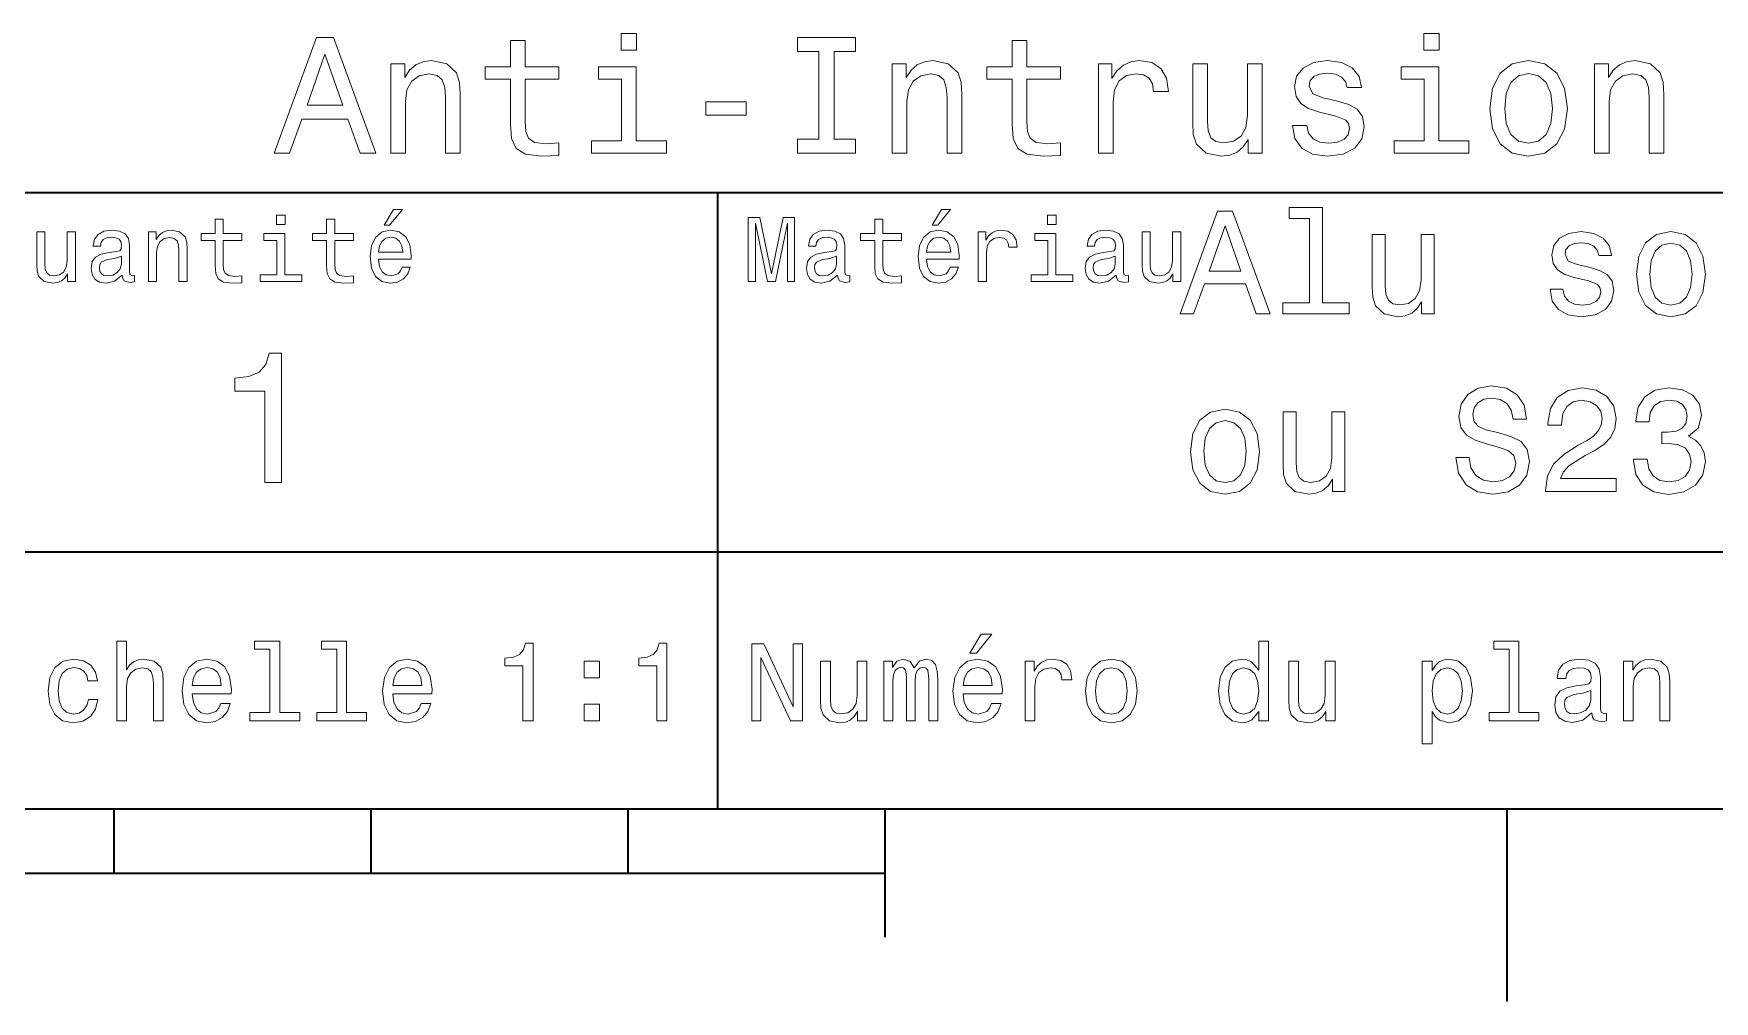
# Model space of a CAD drawing. Extents: x 0 to 297, y 0 to 210.
# Drawn here: x 165.4 to 230.8, y 2.5 to 40.2 of the extents above; entities that cross this region are included whole.
import ezdxf

# ---------------------------------------------------------------- set-up
doc = ezdxf.new("R2010")
doc.units = 0

msp = doc.modelspace()

# ---------------------------------------------------------------- linework, layer by layer
at = {"color": 7, "lineweight": 35}
for p, q in [((162, 34), (287, 34)), ((162, 20), (287, 20)), ((10, 10), (287, 10)), ((97, 10), (287, 10)), ((98.5, 7.5), (198.5, 7.5))]:
    msp.add_line(p, q, dxfattribs=at)
at = {"color": 7, "lineweight": 35, "ltscale": 0.35}
msp.add_line((192, 20), (192, 34), dxfattribs=at)
at = {"color": 7, "lineweight": 35, "ltscale": 0.25}
msp.add_line((192, 10), (192, 20), dxfattribs=at)
at = {"color": 7, "lineweight": 35, "ltscale": 0.0625}
for p, q in [((168.5, 10), (168.5, 7.5)), ((178.5, 10), (178.5, 7.5)), ((188.5, 10), (188.5, 7.5))]:
    msp.add_line(p, q, dxfattribs=at)
at = {"color": 7, "lineweight": 35, "ltscale": 0.125}
msp.add_line((198.5, 10), (198.5, 5), dxfattribs=at)
at = {"color": 7, "lineweight": 35, "ltscale": 0.1875}
msp.add_line((222.699997, 10), (222.699997, 2.5), dxfattribs=at)
at = {"color": 7, "lineweight": 13}
for points in [[(174.735596, 35.530258), (175.332138, 35.530258), (175.805481, 36.853024), (177.601593, 36.853024), (178.074936, 35.530258), (178.684448, 35.530258), (177.037476, 40.036743), (176.376083, 40.036743)], [(183.936615, 38.409222), (183.936615, 36.664986), (183.97551, 36.100864), (184.157074, 35.711815), (184.520187, 35.484871), (185.136169, 35.407059), (185.810532, 35.43948), (185.810532, 35.932274), (185.317734, 35.893372), (184.870331, 35.945244), (184.630417, 36.107349), (184.526672, 36.379681), (184.507217, 36.762245), (184.507217, 38.409222), (185.810532, 38.409222), (185.810532, 38.895531), (184.507217, 38.895531), (184.507217, 39.913544), (183.936615, 39.913544), (183.936615, 38.895531), (182.951019, 38.895531), (182.951019, 38.409222)], [(188.838623, 40.185879), (188.235596, 40.185879), (188.235596, 39.537464), (188.838623, 39.537464)], [(195.925797, 36.074928), (195.095825, 36.074928), (195.095825, 35.530258), (197.35231, 35.530258), (197.35231, 36.074928), (196.522339, 36.074928), (196.522339, 39.485588), (197.35231, 39.485588), (197.35231, 40.030258), (195.095825, 40.030258), (195.095825, 39.485588), (195.925797, 39.485588)], [(203.453903, 38.409222), (203.453903, 36.664986), (203.492798, 36.100864), (203.674362, 35.711815), (204.037476, 35.484871), (204.653473, 35.407059), (205.32782, 35.43948), (205.32782, 35.932274), (204.835022, 35.893372), (204.387619, 35.945244), (204.147705, 36.107349), (204.043961, 36.379681), (204.024506, 36.762245), (204.024506, 38.409222), (205.32782, 38.409222), (205.32782, 38.895531), (204.024506, 38.895531), (204.024506, 39.913544), (203.453903, 39.913544), (203.453903, 38.895531), (202.468307, 38.895531), (202.468307, 38.409222)], [(220.066284, 40.185879), (219.463257, 40.185879), (219.463257, 39.537464), (220.066284, 39.537464)], [(176.01297, 37.404179), (176.706787, 39.388329), (177.400589, 37.404179)], [(179.268021, 35.530258), (179.838623, 35.530258), (179.838623, 37.540344), (179.896988, 38.000721), (180.085022, 38.337894), (180.376816, 38.545387), (180.765854, 38.623199), (181.077103, 38.558357), (181.271622, 38.383286), (181.368881, 38.091499), (181.401306, 37.70245), (181.401306, 35.530258), (181.971909, 35.530258), (181.971909, 37.819164), (181.945969, 38.279537), (181.829254, 38.662102), (181.446686, 39.012245), (180.850159, 39.135445), (180.519455, 39.090057), (180.240646, 38.966858), (180.000732, 38.759365), (179.812683, 38.480545), (179.812683, 39.012245), (179.268021, 39.012245)], [(188.819168, 36.010086), (188.819168, 38.895531), (187.35376, 38.895531), (187.35376, 38.409222), (188.248566, 38.409222), (188.248566, 36.010086), (187.081421, 36.010086), (187.081421, 35.530258), (189.999283, 35.530258), (189.999283, 36.010086)], [(198.785309, 35.530258), (199.355911, 35.530258), (199.355911, 37.540344), (199.414276, 38.000721), (199.60231, 38.337894), (199.894104, 38.545387), (200.283142, 38.623199), (200.594391, 38.558357), (200.78891, 38.383286), (200.886169, 38.091499), (200.918594, 37.70245), (200.918594, 35.530258), (201.489197, 35.530258), (201.489197, 37.819164), (201.463257, 38.279537), (201.346558, 38.662102), (200.963989, 39.012245), (200.367447, 39.135445), (200.036743, 39.090057), (199.757935, 38.966858), (199.518021, 38.759365), (199.329987, 38.480545), (199.329987, 39.012245), (198.785309, 39.012245)], [(206.806198, 35.530258), (207.376801, 35.530258), (207.376801, 37.520893), (207.435165, 38.000721), (207.610229, 38.344379), (207.895538, 38.551872), (208.278107, 38.623199), (208.563416, 38.577808), (208.77739, 38.448124), (208.907074, 38.227665), (208.952454, 37.929394), (209.529541, 37.929394), (209.451736, 38.454609), (209.237762, 38.830692), (208.881134, 39.057636), (208.394821, 39.135445), (208.064133, 39.083572), (207.778824, 38.953888), (207.52594, 38.733429), (207.324936, 38.435158), (207.324936, 39.012245), (206.806198, 39.012245)], [(213.180115, 39.012245), (212.609512, 39.012245), (212.609512, 37.002159), (212.544678, 36.535301), (212.356628, 36.198124), (212.06485, 35.990631), (211.682281, 35.925793), (211.377533, 35.977665), (211.182999, 36.133286), (211.072769, 36.399136), (211.046844, 36.775215), (211.046844, 39.012245), (210.476227, 39.012245), (210.476227, 36.723343), (210.495682, 36.262966), (210.618881, 35.880402), (210.994965, 35.530258), (211.597992, 35.407059), (211.922195, 35.45245), (212.201019, 35.569164), (212.440933, 35.770172), (212.635452, 36.061958), (212.635452, 35.530258), (213.180115, 35.530258)], [(216.104477, 37.559795), (215.553314, 37.68948), (215.144821, 37.838615), (215.008652, 38.143372), (215.047562, 38.357346), (215.183716, 38.512966), (215.404175, 38.610229), (215.721909, 38.649136), (216.026657, 38.610229), (216.266571, 38.493515), (216.422195, 38.318443), (216.48703, 38.085014), (217.044678, 38.085014), (217.044678, 38.09798), (216.947418, 38.519451), (216.681564, 38.850143), (216.266571, 39.057636), (215.721909, 39.135445), (215.170746, 39.057636), (214.768738, 38.843658), (214.515854, 38.525936), (214.438049, 38.123917), (214.496399, 37.734871), (214.677963, 37.462536), (214.976227, 37.268009), (215.410675, 37.131844), (216.046112, 36.976223), (216.435165, 36.814121), (216.53891, 36.684437), (216.57782, 36.489914), (216.519455, 36.25), (216.363831, 36.068443), (216.110962, 35.951729), (215.773773, 35.912823), (215.417145, 35.951729), (215.157791, 36.087894), (214.982712, 36.308357), (214.911392, 36.61311), (214.360229, 36.61311), (214.451019, 36.094379), (214.716858, 35.7183), (215.138336, 35.491352), (215.721909, 35.407059), (216.331421, 35.491352), (216.778824, 35.7183), (217.051163, 36.081409), (217.148422, 36.554752), (217.077087, 36.963257), (216.876083, 37.242073), (216.545395, 37.42363)], [(220.046844, 36.010086), (220.046844, 38.895531), (218.581421, 38.895531), (218.581421, 38.409222), (219.476227, 38.409222), (219.476227, 36.010086), (218.309082, 36.010086), (218.309082, 35.530258), (221.226959, 35.530258), (221.226959, 36.010086)], [(222.037476, 37.268009), (222.14122, 36.476944), (222.439484, 35.893372), (222.912827, 35.530258), (223.548279, 35.407059), (224.177246, 35.530258), (224.650574, 35.886887), (224.948853, 36.470459), (225.059082, 37.268009), (224.948853, 38.059078), (224.650574, 38.649136), (224.177246, 39.005764), (223.548279, 39.135445), (222.912827, 39.005764), (222.439484, 38.642651), (222.14122, 38.059078)], [(222.621033, 37.274494), (222.679398, 37.858067), (222.860962, 38.279537), (223.15274, 38.538902), (223.548279, 38.629681), (223.937317, 38.538902), (224.229111, 38.286022), (224.410675, 37.858067), (224.47551, 37.274494), (224.410675, 36.684437), (224.229111, 36.256481), (223.937317, 35.997116), (223.548279, 35.912823), (223.15274, 35.997116), (222.860962, 36.256481), (222.679398, 36.684437)], [(226.109512, 35.530258), (226.680115, 35.530258), (226.680115, 37.540344), (226.73848, 38.000721), (226.926514, 38.337894), (227.218307, 38.545387), (227.607361, 38.623199), (227.918594, 38.558357), (228.113113, 38.383286), (228.210373, 38.091499), (228.242798, 37.70245), (228.242798, 35.530258), (228.8134, 35.530258), (228.8134, 37.819164), (228.787476, 38.279537), (228.670746, 38.662102), (228.288193, 39.012245), (227.69165, 39.135445), (227.360962, 39.090057), (227.082138, 38.966858), (226.842224, 38.759365), (226.654175, 38.480545), (226.654175, 39.012245), (226.109512, 39.012245)], [(191.536026, 37.015129), (193.105194, 37.015129), (193.105194, 37.527378), (191.536026, 37.527378)], [(215.020172, 32.982708), (215.020172, 29.697407), (213.976944, 29.697407), (213.976944, 29.270893), (216.564835, 29.270893), (216.564835, 29.697407), (215.527374, 29.697407), (215.527374, 33.409222), (214.224777, 33.409222), (214.224777, 32.982708)], [(172.438034, 32.130402), (172.438034, 31.161383), (172.459656, 30.847982), (172.560516, 30.631844), (172.762253, 30.505762), (173.104462, 30.462536), (173.479111, 30.480547), (173.479111, 30.754322), (173.205338, 30.732708), (172.956772, 30.761526), (172.823486, 30.851583), (172.765854, 31.002882), (172.755035, 31.215418), (172.755035, 32.130402), (173.479111, 32.130402), (173.479111, 32.400574), (172.755035, 32.400574), (172.755035, 32.966137), (172.438034, 32.966137), (172.438034, 32.400574), (171.890488, 32.400574), (171.890488, 32.130402)], [(175.161377, 33.117435), (174.82637, 33.117435), (174.82637, 32.757202), (175.161377, 32.757202)], [(176.775223, 32.130402), (176.775223, 31.161383), (176.796829, 30.847982), (176.89769, 30.631844), (177.099426, 30.505762), (177.44165, 30.462536), (177.816284, 30.480547), (177.816284, 30.754322), (177.542511, 30.732708), (177.293945, 30.761526), (177.16066, 30.851583), (177.103027, 31.002882), (177.092224, 31.215418), (177.092224, 32.130402), (177.816284, 32.130402), (177.816284, 32.400574), (177.092224, 32.400574), (177.092224, 32.966137), (176.775223, 32.966137), (176.775223, 32.400574), (176.227661, 32.400574), (176.227661, 32.130402)], [(179.015854, 32.728386), (179.228394, 32.728386), (179.729111, 33.340778), (179.376083, 33.340778)], [(193.183716, 30.530979), (193.46109, 30.530979), (193.46109, 32.80043), (193.929398, 30.530979), (194.239197, 30.530979), (194.703888, 32.80043), (194.703888, 30.530979), (194.984863, 30.530979), (194.984863, 33.030979), (194.545395, 33.030979), (194.08429, 30.826368), (193.626801, 33.030979), (193.183716, 33.030979)], [(198.100861, 32.130402), (198.100861, 31.161383), (198.122482, 30.847982), (198.223343, 30.631844), (198.425079, 30.505762), (198.767288, 30.462536), (199.141937, 30.480547), (199.141937, 30.754322), (198.868149, 30.732708), (198.619598, 30.761526), (198.486313, 30.851583), (198.42868, 31.002882), (198.417862, 31.215418), (198.417862, 32.130402), (199.141937, 32.130402), (199.141937, 32.400574), (198.417862, 32.400574), (198.417862, 32.966137), (198.100861, 32.966137), (198.100861, 32.400574), (197.553314, 32.400574), (197.553314, 32.130402)], [(200.341492, 32.728386), (200.554031, 32.728386), (201.054749, 33.340778), (200.701736, 33.340778)], [(205.161377, 33.117435), (204.82637, 33.117435), (204.82637, 32.757202), (205.161377, 32.757202)], [(209.982712, 29.270893), (210.51297, 29.270893), (210.933716, 30.446686), (212.530258, 30.446686), (212.951004, 29.270893), (213.492798, 29.270893), (212.028824, 33.276657), (211.440918, 33.276657)], [(166.998566, 32.465416), (166.681549, 32.465416), (166.681549, 31.348703), (166.645538, 31.089336), (166.541061, 30.902016), (166.378967, 30.786743), (166.166428, 30.750719), (165.997116, 30.779539), (165.889053, 30.865993), (165.827805, 31.013687), (165.8134, 31.222622), (165.8134, 32.465416), (165.496399, 32.465416), (165.496399, 31.193804), (165.507202, 30.93804), (165.575653, 30.725504), (165.784576, 30.530979), (166.119598, 30.462536), (166.299713, 30.487751), (166.454605, 30.552593), (166.587891, 30.664265), (166.695969, 30.826368), (166.695969, 30.530979), (166.998566, 30.530979)], [(168.824921, 30.78314), (168.824921, 30.772333), (168.842941, 30.649855), (168.896973, 30.5634), (169.123917, 30.494957), (169.30043, 30.523775), (169.30043, 30.768732), (169.224777, 30.757925), (169.123917, 30.804754), (169.105911, 30.948847), (169.105911, 31.950287), (169.062683, 32.206051), (168.9366, 32.386166), (168.716858, 32.494236), (168.407059, 32.533859), (168.104462, 32.490635), (167.881119, 32.368156), (167.740631, 32.177231), (167.693802, 31.925072), (167.693802, 31.903458), (167.978394, 31.903458), (168.003601, 32.054756), (168.082855, 32.162823), (168.21254, 32.227665), (168.396255, 32.25288), (168.572769, 32.234871), (168.698853, 32.180836), (168.77449, 32.087173), (168.799713, 31.957493), (168.785309, 31.806194), (168.727661, 31.730547), (168.583572, 31.694523), (168.3134, 31.665705), (168.003601, 31.600864), (167.783859, 31.48559), (167.654175, 31.305475), (167.614548, 31.038904), (167.650574, 30.801151), (167.762253, 30.62464), (167.942368, 30.512968), (168.190918, 30.473343), (168.52594, 30.54899)], [(169.844376, 30.530979), (170.161377, 30.530979), (170.161377, 31.647694), (170.193802, 31.903458), (170.298279, 32.090778), (170.460373, 32.206051), (170.676514, 32.249279), (170.849426, 32.213257), (170.957489, 32.115993), (171.011536, 31.95389), (171.029541, 31.737751), (171.029541, 30.530979), (171.346542, 30.530979), (171.346542, 31.802593), (171.332138, 32.058357), (171.267288, 32.270893), (171.054749, 32.465416), (170.723343, 32.533859), (170.539627, 32.508644), (170.38472, 32.440201), (170.251434, 32.324928), (170.146973, 32.170029), (170.146973, 32.465416), (169.844376, 32.465416)], [(175.150574, 30.79755), (175.150574, 32.400574), (174.336456, 32.400574), (174.336456, 32.130402), (174.833572, 32.130402), (174.833572, 30.79755), (174.185165, 30.79755), (174.185165, 30.530979), (175.806198, 30.530979), (175.806198, 30.79755)], [(178.796112, 31.40634), (180.064117, 31.40634), (180.067719, 31.554033), (180.010086, 31.9683), (179.851593, 32.278099), (179.599426, 32.465416), (179.264404, 32.533859), (178.9366, 32.461815), (178.684433, 32.260086), (178.522339, 31.932276), (178.464691, 31.5), (178.518738, 31.056915), (178.680832, 30.732708), (178.929398, 30.530979), (179.253601, 30.462536), (179.534576, 30.509365), (179.765137, 30.631844), (179.934433, 30.826368), (180.031708, 31.085733), (179.718292, 31.085733), (179.653458, 30.941643), (179.559799, 30.833572), (179.293228, 30.747118), (179.087891, 30.786743), (178.932999, 30.912823), (178.832138, 31.118155), (178.796112, 31.395533)], [(178.796112, 31.672911), (178.835739, 31.921469), (178.932999, 32.105186), (179.080688, 32.216858), (179.275208, 32.256485), (179.466141, 32.216858), (179.613831, 32.105186), (179.703888, 31.921469), (179.736313, 31.672911)], [(196.656342, 30.78314), (196.656342, 30.772333), (196.674347, 30.649855), (196.728394, 30.5634), (196.955338, 30.494957), (197.131851, 30.523775), (197.131851, 30.768732), (197.056198, 30.757925), (196.955338, 30.804754), (196.937317, 30.948847), (196.937317, 31.950287), (196.894089, 32.206051), (196.768005, 32.386166), (196.548264, 32.494236), (196.23848, 32.533859), (195.935883, 32.490635), (195.71254, 32.368156), (195.572052, 32.177231), (195.525223, 31.925072), (195.525223, 31.903458), (195.809799, 31.903458), (195.835022, 32.054756), (195.914261, 32.162823), (196.043945, 32.227665), (196.227661, 32.25288), (196.404175, 32.234871), (196.530258, 32.180836), (196.605911, 32.087173), (196.631119, 31.957493), (196.616714, 31.806194), (196.559082, 31.730547), (196.414978, 31.694523), (196.144806, 31.665705), (195.835022, 31.600864), (195.61528, 31.48559), (195.485596, 31.305475), (195.445969, 31.038904), (195.481995, 30.801151), (195.593658, 30.62464), (195.773773, 30.512968), (196.022339, 30.473343), (196.357346, 30.54899)], [(200.121765, 31.40634), (201.389771, 31.40634), (201.393372, 31.554033), (201.335739, 31.9683), (201.177231, 32.278099), (200.925079, 32.465416), (200.590057, 32.533859), (200.262253, 32.461815), (200.010086, 32.260086), (199.847977, 31.932276), (199.790344, 31.5), (199.844376, 31.056915), (200.006485, 30.732708), (200.255051, 30.530979), (200.579254, 30.462536), (200.860229, 30.509365), (201.090775, 30.631844), (201.260086, 30.826368), (201.357346, 31.085733), (201.043945, 31.085733), (200.979111, 30.941643), (200.885452, 30.833572), (200.618881, 30.747118), (200.413544, 30.786743), (200.258652, 30.912823), (200.157776, 31.118155), (200.121765, 31.395533)], [(200.121765, 31.672911), (200.161377, 31.921469), (200.258652, 32.105186), (200.406342, 32.216858), (200.600861, 32.256485), (200.791794, 32.216858), (200.939484, 32.105186), (201.029541, 31.921469), (201.061966, 31.672911)], [(202.131851, 30.530979), (202.448853, 30.530979), (202.448853, 31.636887), (202.481262, 31.903458), (202.578537, 32.094379), (202.73703, 32.209652), (202.94957, 32.249279), (203.108063, 32.224064), (203.226944, 32.152016), (203.298996, 32.029537), (203.324203, 31.863832), (203.644806, 31.863832), (203.601593, 32.155621), (203.482712, 32.364552), (203.284576, 32.490635), (203.014404, 32.533859), (202.830688, 32.505043), (202.672195, 32.432995), (202.531708, 32.310516), (202.420029, 32.144814), (202.420029, 32.465416), (202.131851, 32.465416)], [(205.150574, 30.79755), (205.150574, 32.400574), (204.336456, 32.400574), (204.336456, 32.130402), (204.833572, 32.130402), (204.833572, 30.79755), (204.185165, 30.79755), (204.185165, 30.530979), (205.806198, 30.530979), (205.806198, 30.79755)], [(207.499283, 30.78314), (207.499283, 30.772333), (207.517288, 30.649855), (207.57132, 30.5634), (207.798264, 30.494957), (207.974777, 30.523775), (207.974777, 30.768732), (207.899139, 30.757925), (207.798264, 30.804754), (207.780258, 30.948847), (207.780258, 31.950287), (207.73703, 32.206051), (207.610947, 32.386166), (207.391205, 32.494236), (207.081406, 32.533859), (206.778824, 32.490635), (206.555481, 32.368156), (206.414978, 32.177231), (206.368149, 31.925072), (206.368149, 31.903458), (206.65274, 31.903458), (206.677948, 32.054756), (206.757202, 32.162823), (206.886887, 32.227665), (207.070602, 32.25288), (207.247116, 32.234871), (207.373199, 32.180836), (207.448853, 32.087173), (207.47406, 31.957493), (207.459656, 31.806194), (207.402023, 31.730547), (207.257919, 31.694523), (206.987747, 31.665705), (206.677948, 31.600864), (206.458206, 31.48559), (206.328537, 31.305475), (206.28891, 31.038904), (206.324921, 30.801151), (206.4366, 30.62464), (206.616714, 30.512968), (206.86528, 30.473343), (207.200287, 30.54899)], [(210.010086, 32.465416), (209.693085, 32.465416), (209.693085, 31.348703), (209.657059, 31.089336), (209.552597, 30.902016), (209.390488, 30.786743), (209.177948, 30.750719), (209.008636, 30.779539), (208.900574, 30.865993), (208.83934, 31.013687), (208.824921, 31.222622), (208.824921, 32.465416), (208.507919, 32.465416), (208.507919, 31.193804), (208.518738, 30.93804), (208.587173, 30.725504), (208.796112, 30.530979), (209.131119, 30.462536), (209.311234, 30.487751), (209.466141, 30.552593), (209.599426, 30.664265), (209.707489, 30.826368), (209.707489, 30.530979), (210.010086, 30.530979)], [(211.118149, 30.9366), (211.734863, 32.700287), (212.351578, 30.9366)], [(219.867432, 32.365993), (219.360229, 32.365993), (219.360229, 30.57925), (219.302597, 30.164265), (219.135452, 29.864553), (218.876083, 29.680115), (218.536026, 29.622478), (218.265137, 29.668587), (218.092224, 29.806915), (217.994232, 30.043228), (217.971176, 30.377522), (217.971176, 32.365993), (217.463974, 32.365993), (217.463974, 30.331411), (217.481262, 29.92219), (217.590775, 29.582132), (217.925079, 29.270893), (218.46109, 29.161383), (218.749283, 29.201729), (218.997116, 29.305475), (219.210373, 29.48415), (219.383286, 29.743515), (219.383286, 29.270893), (219.867432, 29.270893)], [(225.9366, 31.074928), (225.446686, 31.190201), (225.083572, 31.322765), (224.96254, 31.59366), (224.997116, 31.783861), (225.118149, 31.92219), (225.314117, 32.008644), (225.596542, 32.043228), (225.867432, 32.008644), (226.080688, 31.9049), (226.219025, 31.749279), (226.276657, 31.541786), (226.772339, 31.541786), (226.772339, 31.553314), (226.685883, 31.927954), (226.44957, 32.221901), (226.080688, 32.406342), (225.596542, 32.475502), (225.106628, 32.406342), (224.749283, 32.216137), (224.52449, 31.933718), (224.455338, 31.576368), (224.507202, 31.230547), (224.668594, 30.988472), (224.933716, 30.815561), (225.319885, 30.694525), (225.88472, 30.556196), (226.230545, 30.412104), (226.322769, 30.296829), (226.357346, 30.123919), (226.305481, 29.910662), (226.167145, 29.749279), (225.942368, 29.645533), (225.642654, 29.61095), (225.325653, 29.645533), (225.095093, 29.766571), (224.939484, 29.962536), (224.876083, 30.233429), (224.386169, 30.233429), (224.466858, 29.772333), (224.703171, 29.43804), (225.077805, 29.236311), (225.596542, 29.161383), (226.138336, 29.236311), (226.536026, 29.43804), (226.778091, 29.760807), (226.864548, 30.181557), (226.801147, 30.544668), (226.622482, 30.792507), (226.328522, 30.95389)], [(227.740631, 30.815561), (227.832855, 30.112392), (228.097977, 29.59366), (228.518738, 29.270893), (229.083572, 29.161383), (229.642654, 29.270893), (230.0634, 29.587896), (230.328537, 30.106628), (230.426514, 30.815561), (230.328537, 31.518732), (230.0634, 32.043228), (229.642654, 32.360229), (229.083572, 32.475502), (228.518738, 32.360229), (228.097977, 32.037464), (227.832855, 31.518732)], [(168.78891, 31.208212), (168.745682, 31.020893), (168.630402, 30.876801), (168.457489, 30.78314), (168.244965, 30.750719), (168.108063, 30.768732), (168.010803, 30.826368), (167.94957, 30.927233), (167.931549, 31.067722), (167.945969, 31.193804), (168.003601, 31.283861), (168.234146, 31.384726), (168.52594, 31.427954), (168.78891, 31.514408)], [(196.620316, 31.208212), (196.577087, 31.020893), (196.461823, 30.876801), (196.28891, 30.78314), (196.07637, 30.750719), (195.939484, 30.768732), (195.842224, 30.826368), (195.780975, 30.927233), (195.76297, 31.067722), (195.777374, 31.193804), (195.835022, 31.283861), (196.065567, 31.384726), (196.357346, 31.427954), (196.620316, 31.514408)], [(207.463257, 31.208212), (207.420029, 31.020893), (207.304749, 30.876801), (207.131851, 30.78314), (206.919312, 30.750719), (206.782425, 30.768732), (206.68515, 30.826368), (206.623917, 30.927233), (206.605911, 31.067722), (206.620316, 31.193804), (206.677948, 31.283861), (206.908508, 31.384726), (207.200287, 31.427954), (207.463257, 31.514408)], [(228.259369, 30.821325), (228.311234, 31.340057), (228.472626, 31.714697), (228.731995, 31.945244), (229.083572, 32.025936), (229.429398, 31.945244), (229.688766, 31.720461), (229.850143, 31.340057), (229.907776, 30.821325), (229.850143, 30.296829), (229.688766, 29.916426), (229.429398, 29.685879), (229.083572, 29.61095), (228.731995, 29.685879), (228.472626, 29.916426), (228.311234, 30.296829)], [(174.370316, 22.700289), (175.025925, 22.700289), (175.025925, 27.736313), (174.536011, 27.736313), (174.406326, 27.296831), (174.146973, 27.001442), (173.750717, 26.828531), (173.203171, 26.770893), (173.203171, 26.259367), (174.370316, 26.259367)], [(221.233429, 23.680115), (220.708939, 23.680115), (220.824203, 23.069162), (221.112396, 22.619595), (221.556198, 22.348701), (222.155624, 22.250719), (222.749283, 22.342939), (223.193085, 22.59654), (223.47551, 22.994236), (223.579254, 23.51873), (223.492798, 23.991354), (223.250717, 24.296829), (222.858795, 24.498558), (222.33429, 24.648415), (221.88472, 24.757923), (221.590775, 24.884726), (221.42363, 25.069162), (221.371765, 25.357347), (221.42363, 25.616714), (221.573486, 25.812679), (221.804031, 25.945244), (222.121033, 25.991354), (222.443802, 25.933716), (222.697403, 25.778097), (222.864548, 25.51873), (222.945251, 25.167145), (223.469742, 25.167145), (223.469742, 25.178673), (223.377518, 25.720459), (223.106628, 26.123919), (222.680115, 26.377522), (222.103745, 26.463976), (221.585022, 26.377522), (221.181549, 26.135445), (220.922195, 25.760805), (220.829971, 25.276655), (220.904892, 24.844379), (221.123917, 24.55043), (221.469742, 24.354465), (221.942368, 24.204609), (222.409225, 24.072044), (222.760803, 23.945244), (222.97406, 23.760805), (223.048996, 23.461094), (222.979828, 23.155619), (222.801147, 22.925072), (222.530258, 22.780979), (222.17868, 22.734869), (221.786743, 22.798269), (221.48703, 22.982708), (221.296829, 23.282419)], [(224.207489, 22.360229), (226.956772, 22.360229), (226.956772, 22.855907), (224.783859, 22.855907), (224.904892, 23.126801), (225.112396, 23.351583), (225.752167, 23.760805), (226.092224, 23.933716), (226.472626, 24.181555), (226.743515, 24.46974), (226.899139, 24.809797), (226.956772, 25.195965), (226.858795, 25.680115), (226.587891, 26.060518), (226.172913, 26.302593), (225.636887, 26.389048), (225.083572, 26.291065), (224.662827, 26.020172), (224.391937, 25.587894), (224.299713, 25.01729), (224.299713, 24.936598), (224.824203, 24.936598), (224.824203, 24.982708), (224.876083, 25.374638), (225.031708, 25.662823), (225.279541, 25.847261), (225.608063, 25.910662), (225.942368, 25.853025), (226.190201, 25.708933), (226.351593, 25.484148), (226.409225, 25.201729), (226.368881, 24.936598), (226.259369, 24.711815), (226.074921, 24.51585), (225.82132, 24.342937), (225.481262, 24.158501), (224.916428, 23.801151), (224.518738, 23.420748), (224.282425, 22.959654), (224.207489, 22.37752)], [(227.631119, 23.616714), (227.631119, 23.576368), (227.723343, 23.023054), (227.994232, 22.608068), (228.420746, 22.342939), (228.985596, 22.244955), (229.585022, 22.342939), (230.034576, 22.59654), (230.322769, 22.999998), (230.426514, 23.51873), (230.380402, 23.858788), (230.253601, 24.135445), (230.046112, 24.348701), (229.769455, 24.504322), (230.144089, 24.815561), (230.276657, 25.311237), (230.190201, 25.760805), (229.942368, 26.100864), (229.53891, 26.314119), (228.985596, 26.389048), (228.466858, 26.296829), (228.069168, 26.043226), (227.809799, 25.639769), (227.723343, 25.103745), (227.723343, 25.0634), (228.236313, 25.0634), (228.282425, 25.432276), (228.432281, 25.697405), (228.674347, 25.858788), (229.014404, 25.916426), (229.314117, 25.870316), (229.533142, 25.749279), (229.66571, 25.553312), (229.717575, 25.288183), (229.66571, 25.005762), (229.527374, 24.815561), (229.285309, 24.700287), (228.956772, 24.665705), (228.731995, 24.671469), (228.731995, 24.216137), (229.014404, 24.227665), (229.377518, 24.175791), (229.648407, 24.037462), (229.809799, 23.812679), (229.867432, 23.51873), (229.804031, 23.184437), (229.636887, 22.936598), (229.371765, 22.780979), (229.020172, 22.729105), (228.657059, 22.786743), (228.391937, 22.959654), (228.224792, 23.236311), (228.161377, 23.616714)], [(210.391937, 23.904898), (210.484146, 23.201729), (210.749283, 22.682997), (211.170029, 22.360229), (211.734863, 22.250719), (212.293945, 22.360229), (212.714691, 22.677233), (212.979828, 23.195965), (213.077805, 23.904898), (212.979828, 24.608068), (212.714691, 25.132565), (212.293945, 25.449566), (211.734863, 25.56484), (211.170029, 25.449566), (210.749283, 25.126801), (210.484146, 24.608068)], [(210.91066, 23.910662), (210.96254, 24.429394), (211.123917, 24.804033), (211.383286, 25.03458), (211.734863, 25.115273), (212.080688, 25.03458), (212.340057, 24.809797), (212.501434, 24.429394), (212.559082, 23.910662), (212.501434, 23.386166), (212.340057, 23.005762), (212.080688, 22.775215), (211.734863, 22.700287), (211.383286, 22.775215), (211.123917, 23.005762), (210.96254, 23.386166)], [(216.39769, 25.45533), (215.890488, 25.45533), (215.890488, 23.668587), (215.832855, 23.253601), (215.66571, 22.95389), (215.406342, 22.769451), (215.066284, 22.711815), (214.795395, 22.757923), (214.622482, 22.896252), (214.52449, 23.132565), (214.501434, 23.466858), (214.501434, 25.45533), (213.994232, 25.45533), (213.994232, 23.420748), (214.01152, 23.011526), (214.121033, 22.671469), (214.455338, 22.360229), (214.991348, 22.250719), (215.279541, 22.291065), (215.527374, 22.394812), (215.740631, 22.573486), (215.913544, 22.832851), (215.913544, 22.360229), (216.39769, 22.360229)], [(168.610947, 13.428675), (168.991348, 13.428675), (168.991348, 14.768732), (169.030258, 15.075649), (169.155624, 15.300432), (169.350143, 15.438761), (169.609512, 15.490635), (169.817001, 15.447407), (169.946686, 15.330692), (170.011536, 15.136168), (170.033142, 14.876801), (170.033142, 13.428675), (170.413544, 13.428675), (170.413544, 14.954612), (170.396255, 15.261528), (170.318451, 15.516571), (170.0634, 15.75), (169.66571, 15.832133), (169.44957, 15.801874), (169.263687, 15.719741), (169.108063, 15.590058), (168.991348, 15.412825), (168.991348, 16.532421), (168.610947, 16.532421)], [(174.572052, 16.212536), (174.572052, 13.748559), (173.789627, 13.748559), (173.789627, 13.428675), (175.730545, 13.428675), (175.730545, 13.748559), (174.952454, 13.748559), (174.952454, 16.532421), (173.97551, 16.532421), (173.97551, 16.212536)], [(177.174347, 16.212536), (177.174347, 13.748559), (176.391937, 13.748559), (176.391937, 13.428675), (178.332855, 13.428675), (178.332855, 13.748559), (177.554749, 13.748559), (177.554749, 16.532421), (176.577805, 16.532421), (176.577805, 16.212536)], [(184.416412, 13.428675), (184.809784, 13.428675), (184.809784, 16.450289), (184.515839, 16.450289), (184.438034, 16.1866), (184.28241, 16.009367), (184.044662, 15.905621), (183.716125, 15.871038), (183.716125, 15.564121), (184.416412, 15.564121)], [(189.621033, 13.428675), (190.014404, 13.428675), (190.014404, 16.450289), (189.720459, 16.450289), (189.642639, 16.1866), (189.48703, 16.009367), (189.249268, 15.905621), (188.920746, 15.871038), (188.920746, 15.564121), (189.621033, 15.564121)], [(193.315567, 13.428675), (193.674347, 13.428675), (193.674347, 15.888329), (194.824203, 13.428675), (195.286743, 13.428675), (195.286743, 16.428675), (194.92363, 16.428675), (194.92363, 13.969021), (193.786743, 16.428675), (193.315567, 16.428675)], [(201.809799, 16.065563), (202.06485, 16.065563), (202.66571, 16.800432), (202.242081, 16.800432)], [(213.048996, 13.787464), (213.048996, 13.428675), (213.429398, 13.428675), (213.429398, 16.532421), (213.053314, 16.532421), (213.053314, 15.395534), (212.763687, 15.724064), (212.586456, 15.801874), (212.383286, 15.832133), (212.015854, 15.745678), (211.730545, 15.503603), (211.544662, 15.114553), (211.479828, 14.591499), (211.544662, 14.068444), (211.730545, 13.675073), (212.015854, 13.428675), (212.383286, 13.346542), (212.586456, 13.376801), (212.768005, 13.454611)], [(222.788193, 16.212536), (222.788193, 13.748559), (222.005768, 13.748559), (222.005768, 13.428675), (223.946686, 13.428675), (223.946686, 13.748559), (223.168594, 13.748559), (223.168594, 16.532421), (222.19165, 16.532421), (222.19165, 16.212536)], [(167.48703, 14.980548), (167.863113, 14.980548), (167.785309, 15.326369), (167.599426, 15.598703), (167.309799, 15.767292), (166.933716, 15.832133), (166.518738, 15.745678), (166.203171, 15.503603), (166.004318, 15.110231), (165.935165, 14.582853), (166, 14.059798), (166.194519, 13.67075), (166.501434, 13.428675), (166.920746, 13.346542), (167.292511, 13.411384), (167.582138, 13.592939), (167.780975, 13.878242), (167.867432, 14.258646), (167.504318, 14.258646), (167.439484, 14.016571), (167.318451, 13.835014), (167.145538, 13.722623), (166.933716, 13.688041), (166.670029, 13.744237), (166.479828, 13.917148), (166.363113, 14.198127), (166.324203, 14.595821), (166.363113, 14.984871), (166.484146, 15.26585), (166.67868, 15.438761), (166.933716, 15.49928), (167.158508, 15.460375), (167.327087, 15.360951), (167.439484, 15.196686)], [(171.546112, 14.479107), (173.067719, 14.479107), (173.072052, 14.656341), (173.002884, 15.153459), (172.812683, 15.525217), (172.510086, 15.75), (172.108063, 15.832133), (171.714691, 15.745678), (171.412109, 15.503603), (171.217575, 15.110231), (171.148422, 14.591499), (171.213257, 14.059798), (171.407776, 13.67075), (171.706055, 13.428675), (172.095108, 13.346542), (172.432281, 13.402739), (172.708939, 13.549712), (172.912109, 13.783141), (173.028824, 14.09438), (172.65274, 14.09438), (172.574936, 13.92147), (172.46254, 13.791787), (172.142654, 13.688041), (171.896255, 13.735591), (171.710373, 13.886888), (171.58934, 14.133286), (171.546112, 14.466139)], [(179.353027, 14.479107), (180.874634, 14.479107), (180.878967, 14.656341), (180.809799, 15.153459), (180.619598, 15.525217), (180.317001, 15.75), (179.914978, 15.832133), (179.521606, 15.745678), (179.219025, 15.503603), (179.02449, 15.110231), (178.955338, 14.591499), (179.020172, 14.059798), (179.214691, 13.67075), (179.51297, 13.428675), (179.902023, 13.346542), (180.239197, 13.402739), (180.515854, 13.549712), (180.719025, 13.783141), (180.835739, 14.09438), (180.459656, 14.09438), (180.381851, 13.92147), (180.269455, 13.791787), (179.94957, 13.688041), (179.703171, 13.735591), (179.517288, 13.886888), (179.396255, 14.133286), (179.353027, 14.466139)], [(186.798264, 15.105908), (187.394806, 15.105908), (187.394806, 15.75), (186.798264, 15.75)], [(197.798279, 15.75), (197.417862, 15.75), (197.417862, 14.409943), (197.374634, 14.098703), (197.249283, 13.873919), (197.054749, 13.735591), (196.799713, 13.692364), (196.596542, 13.726946), (196.466858, 13.830692), (196.393372, 14.007925), (196.376083, 14.258646), (196.376083, 15.75), (195.995682, 15.75), (195.995682, 14.224064), (196.008652, 13.917148), (196.090775, 13.662104), (196.341492, 13.428675), (196.743515, 13.346542), (196.959656, 13.376801), (197.145538, 13.454611), (197.305481, 13.588617), (197.435165, 13.783141), (197.435165, 13.428675), (197.798279, 13.428675)], [(198.459656, 13.428675), (198.809799, 13.428675), (198.809799, 14.980548), (198.831406, 15.213978), (198.896255, 15.382565), (198.995682, 15.481989), (199.125366, 15.520894), (199.229111, 15.486312), (199.298279, 15.399857), (199.332855, 15.252882), (199.345825, 15.058358), (199.345825, 13.428675), (199.674347, 13.428675), (199.674347, 14.980548), (199.695969, 15.209655), (199.760803, 15.378242), (199.864548, 15.481989), (199.994232, 15.520894), (200.097977, 15.486312), (200.167145, 15.399857), (200.210373, 15.058358), (200.210373, 13.428675), (200.560516, 13.428675), (200.560516, 15.032421), (200.53891, 15.365274), (200.469742, 15.620317), (200.331406, 15.775937), (200.106628, 15.832133), (199.842941, 15.745678), (199.639771, 15.494957), (199.479828, 15.741355), (199.211823, 15.832133), (198.965424, 15.745678), (198.796829, 15.503603), (198.796829, 15.75), (198.459656, 15.75)], [(201.546112, 14.479107), (203.067719, 14.479107), (203.072052, 14.656341), (203.002884, 15.153459), (202.812683, 15.525217), (202.510086, 15.75), (202.108063, 15.832133), (201.714691, 15.745678), (201.412109, 15.503603), (201.217575, 15.110231), (201.148422, 14.591499), (201.213257, 14.059798), (201.407776, 13.67075), (201.706055, 13.428675), (202.095108, 13.346542), (202.432281, 13.402739), (202.708939, 13.549712), (202.912109, 13.783141), (203.028824, 14.09438), (202.65274, 14.09438), (202.574936, 13.92147), (202.46254, 13.791787), (202.142654, 13.688041), (201.896255, 13.735591), (201.710373, 13.886888), (201.58934, 14.133286), (201.546112, 14.466139)], [(203.958221, 13.428675), (204.338623, 13.428675), (204.338623, 14.755764), (204.377518, 15.075649), (204.494232, 15.304755), (204.684433, 15.443084), (204.939484, 15.490635), (205.129684, 15.460375), (205.272339, 15.373919), (205.358795, 15.226946), (205.389053, 15.028098), (205.773773, 15.028098), (205.721909, 15.378242), (205.579254, 15.628963), (205.341492, 15.78026), (205.017288, 15.832133), (204.796829, 15.797551), (204.606628, 15.711096), (204.438034, 15.564121), (204.304031, 15.365274), (204.304031, 15.75), (203.958221, 15.75)], [(206.305481, 14.587176), (206.374634, 14.059798), (206.573486, 13.67075), (206.889053, 13.428675), (207.312683, 13.346542), (207.731995, 13.428675), (208.047546, 13.666427), (208.246399, 14.055476), (208.319885, 14.587176), (208.246399, 15.114553), (208.047546, 15.507925), (207.731995, 15.745678), (207.312683, 15.832133), (206.889053, 15.745678), (206.573486, 15.503603), (206.374634, 15.114553)], [(216.014404, 15.75), (215.634003, 15.75), (215.634003, 14.409943), (215.590775, 14.098703), (215.465424, 13.873919), (215.270889, 13.735591), (215.015854, 13.692364), (214.812683, 13.726946), (214.682999, 13.830692), (214.609512, 14.007925), (214.592224, 14.258646), (214.592224, 15.75), (214.211823, 15.75), (214.211823, 14.224064), (214.224792, 13.917148), (214.306915, 13.662104), (214.557632, 13.428675), (214.959656, 13.346542), (215.175797, 13.376801), (215.361679, 13.454611), (215.521622, 13.588617), (215.651306, 13.783141), (215.651306, 13.428675), (216.014404, 13.428675)], [(219.788193, 15.391211), (219.788193, 15.75), (219.407776, 15.75), (219.407776, 12.529539), (219.788193, 12.529539), (219.788193, 13.783141), (219.922195, 13.579971), (220.073486, 13.445966), (220.453888, 13.346542), (220.817001, 13.428675), (221.10231, 13.675073), (221.288193, 14.064121), (221.357346, 14.591499), (221.288193, 15.114553), (221.10231, 15.503603), (220.817001, 15.745678), (220.453888, 15.832133), (220.246399, 15.806196), (220.069168, 15.724064), (219.917877, 15.585735)], [(226.01297, 13.731268), (226.01297, 13.7183), (226.034592, 13.571326), (226.099426, 13.46758), (226.371765, 13.385448), (226.583588, 13.42003), (226.583588, 13.713977), (226.492798, 13.701009), (226.371765, 13.757205), (226.350159, 13.930116), (226.350159, 15.131845), (226.298279, 15.438761), (226.146973, 15.6549), (225.883286, 15.784582), (225.511536, 15.832133), (225.148422, 15.78026), (224.880402, 15.633286), (224.711823, 15.404179), (224.655624, 15.101585), (224.655624, 15.075649), (224.997131, 15.075649), (225.027374, 15.257205), (225.122482, 15.386889), (225.278107, 15.464698), (225.498566, 15.494957), (225.710388, 15.473343), (225.861679, 15.408502), (225.952454, 15.29611), (225.982712, 15.140491), (225.965424, 14.958934), (225.896255, 14.868156), (225.723343, 14.824928), (225.399139, 14.790346), (225.027374, 14.712537), (224.763687, 14.574208), (224.608078, 14.358069), (224.560516, 14.038185), (224.60376, 13.752882), (224.737762, 13.541066), (224.953888, 13.407061), (225.252167, 13.35951), (225.654175, 13.450289)], [(227.236313, 13.428675), (227.616714, 13.428675), (227.616714, 14.768732), (227.655624, 15.075649), (227.780975, 15.300432), (227.97551, 15.438761), (228.234879, 15.490635), (228.442368, 15.447407), (228.572052, 15.330692), (228.636887, 15.136168), (228.658508, 14.876801), (228.658508, 13.428675), (229.03891, 13.428675), (229.03891, 14.954612), (229.021622, 15.261528), (228.943817, 15.516571), (228.688766, 15.75), (228.291077, 15.832133), (228.070618, 15.801874), (227.884735, 15.719741), (227.724792, 15.581412), (227.599426, 15.395534), (227.599426, 15.75), (227.236313, 15.75)], [(171.546112, 14.798992), (171.593658, 15.097262), (171.710373, 15.317724), (171.887604, 15.45173), (172.121033, 15.49928), (172.350143, 15.45173), (172.527374, 15.317724), (172.635452, 15.097262), (172.674347, 14.798992)], [(179.353027, 14.798992), (179.400574, 15.097262), (179.517288, 15.317724), (179.694519, 15.45173), (179.927948, 15.49928), (180.157059, 15.45173), (180.33429, 15.317724), (180.442368, 15.097262), (180.481262, 14.798992)], [(201.546112, 14.798992), (201.593658, 15.097262), (201.710373, 15.317724), (201.887604, 15.45173), (202.121033, 15.49928), (202.350143, 15.45173), (202.527374, 15.317724), (202.635452, 15.097262), (202.674347, 14.798992)], [(206.694519, 14.591499), (206.733429, 14.980548), (206.854462, 15.261528), (207.048996, 15.434439), (207.312683, 15.494957), (207.572052, 15.434439), (207.766571, 15.26585), (207.887604, 14.980548), (207.930832, 14.591499), (207.887604, 14.198127), (207.766571, 13.912825), (207.572052, 13.739914), (207.312683, 13.683718), (207.048996, 13.739914), (206.854462, 13.912825), (206.733429, 14.198127)], [(212.44812, 15.490635), (212.698853, 15.430116), (212.889053, 15.261528), (213.001434, 14.980548), (213.044678, 14.591499), (213.001434, 14.198127), (212.889053, 13.917148), (212.698853, 13.744237), (212.44812, 13.688041), (212.210373, 13.744237), (212.028824, 13.917148), (211.907776, 14.20245), (211.868881, 14.591499), (211.907776, 14.976225), (212.028824, 15.257205), (212.210373, 15.430116)], [(220.389053, 13.688041), (220.134003, 13.744237), (219.948135, 13.917148), (219.831421, 14.198127), (219.792511, 14.591499), (219.831421, 14.980548), (219.948135, 15.261528), (220.134003, 15.430116), (220.389053, 15.490635), (220.622482, 15.430116), (220.808365, 15.257205), (220.925079, 14.976225), (220.968307, 14.591499), (220.925079, 14.20245), (220.808365, 13.917148), (220.622482, 13.744237)], [(225.969742, 14.241355), (225.917877, 14.016571), (225.779541, 13.84366), (225.572052, 13.731268), (225.317017, 13.692364), (225.15274, 13.713977), (225.036026, 13.783141), (224.96254, 13.904179), (224.940933, 14.072767), (224.958221, 14.224064), (225.027374, 14.332133), (225.304047, 14.453171), (225.654175, 14.505044), (225.969742, 14.60879)], [(186.798264, 13.428675), (187.394806, 13.428675), (187.394806, 14.072767), (186.798264, 14.072767)]]:
    msp.add_lwpolyline(points, close=True, dxfattribs=at)

doc.saveas('drawing.dxf')
